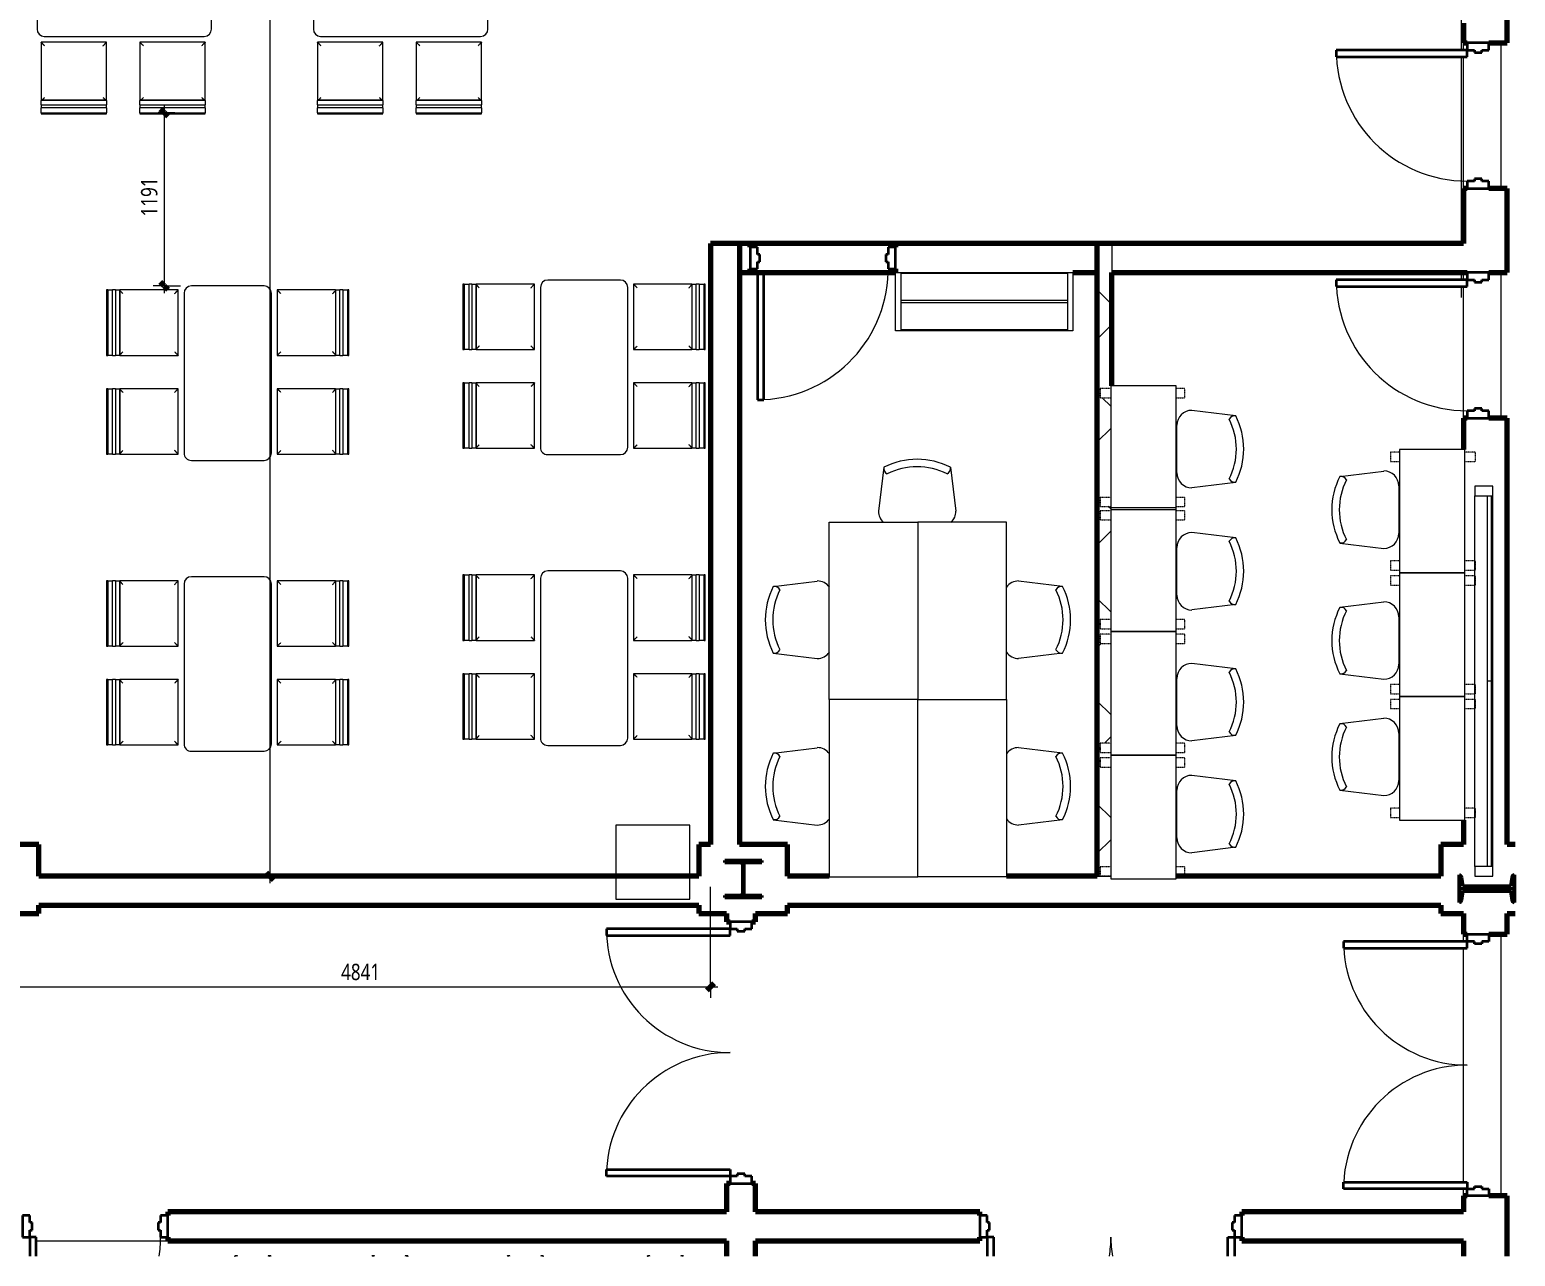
# Model space of a CAD drawing. Header units: millimetres. Extents: x -43239 to -23104, y -13901 to 9341.
# Drawn here: x -33318 to -23104, y -13901 to -5466 of the extents above; entities that cross this region are included whole.
import ezdxf

# ---------------------------------------------------------------- set-up
doc = ezdxf.new("R2010")
doc.units = ezdxf.units.MM
doc.linetypes.add('Dash 1_16_', pattern=[3.175, 1.5875, -1.5875])
for name, color, linetype, lineweight in [('A-ANNO-DIMS', 211, 'Continuous', 9), ('A-ANNO-DIMS-50', 211, 'Continuous', 9), ('A-DETL', 90, 'Continuous', 9), ('A-DOOR', 31, 'Continuous', 18), ('A-DOOR-FRAM', 31, 'Continuous', 35), ('A-FLOR', 192, 'Continuous', 18), ('A-GENM', 13, 'Continuous', 9), ('A-GLAZ-CURT', 52, 'Continuous', 9), ('A-GLAZ-CWMG', 51, 'Continuous', 9), ('A-WALL', 113, 'Continuous', 18), ('A-WALL-PATT', 111, 'Continuous', 70), ('G-IMPT', 8, 'Continuous', 9), ('I-FURN', 30, 'Continuous', 9), ('I-FURN-PNLS', 30, 'Continuous', 9), ('L-SITE', 91, 'Continuous', 9), ('Q-SPCQ', 91, 'Continuous', 9), ('S-COLS', 52, 'Continuous', 9)]:
    doc.layers.add(name, color=color, linetype=linetype, lineweight=lineweight)
doc.styles.add('Trebuchet MS', font='trebuc.ttf', dxfattribs={"width": 0.8, "height": 112.5})
doc.dimstyles.new('Linear_-_2_25mm_Trebuchet_MS', dxfattribs={"dimscale": 304.8, "dimtxt": 115.981977, "dimasz": 0.164042, "dimexe": 0.246063, "dimexo": 0.246063, "dimgap": 0.049213, "dimtad": 1, "dimdec": 0, "dimzin": 0, "dimdsep": 46, "dimtxsty": 'Trebuchet MS', "dimblk1": 'OBLIQUE', "dimblk2": 'OBLIQUE', "dimsah": 1, "dimcen": 0.09, "dimdle": 0.164042, "dimazin": 0, "dimtfac": 1, "dimtdec": 4, "dimtix": 1, "dimtmove": 0, "dimatfit": 3, "dimfxl": 1, "dimtvp": 1, "dimtolj": 1, "dimtzin": 0, "dimarcsym": 2})
pattern_1 = [(45, (0, -1.93), (-125.7236, 125.7235), []), (45, (0, 188.57), (-125.7236, 125.7235), [])]

# ---------------------------------------------------------------- blocks, each defined once
blk = doc.blocks.new('System Panel - Glazed-3402907-Comedor')
at = {"layer": 'A-GLAZ-CURT'}
for p, q in [((-638, 49), (638, 49)), ((638, 24), (-638, 24)), ((638, 49), (638, 24))]:
    blk.add_line(p, q, dxfattribs=at)
blk = doc.blocks.new('System Panel - Glazed-V2-Comedor')
at = {"layer": 'A-GLAZ-CURT'}
for p, q in [((-638, 49), (638, 49)), ((-638, 49), (-638, 24)), ((638, 24), (-638, 24))]:
    blk.add_line(p, q, dxfattribs=at)
blk = doc.blocks.new('Rectangular Mullion - 65 x 125mm rectangular-2465512-Comedor')
at = {"layer": 'A-GLAZ-CWMG'}
for p, q in [((-23383, -9946), (-23383, -8671)), ((-23258, -9946), (-23258, -8671))]:
    blk.add_line(p, q, dxfattribs=at)
blk = doc.blocks.new('Rectangular Mullion - 65 x 125mm rectangular-2465513-Comedor')
at = {"layer": 'A-GLAZ-CWMG'}
for p, q in [((-23383, -11221), (-23383, -9946)), ((-23258, -11221), (-23258, -9946))]:
    blk.add_line(p, q, dxfattribs=at)
blk = doc.blocks.new('Rectangular Mullion - 65 x 125mm rectangular-3402886-Comedor')
at = {"layer": 'A-GLAZ-CWMG'}
for p, q in [((-65, -62.5), (-65, 62.5)), ((-65, 62.5), (0, 62.5)), ((0, 62.5), (0, -62.5)), ((0, -62.5), (-65, -62.5))]:
    blk.add_line(p, q, dxfattribs=at)
blk = doc.blocks.new('Rectangular Mullion - 65 x 125mm rectangular-3402887-Comedor')
at = {"layer": 'A-GLAZ-CWMG'}
for p, q in [((0, 62.5), (-65, 62.5)), ((-65, 62.5), (-65, -62.5)), ((0, -62.5), (0, 62.5)), ((-65, -62.5), (0, -62.5))]:
    blk.add_line(p, q, dxfattribs=at)
blk = doc.blocks.new('Double C-Channel-Column - 2C15X50-2053673-Comedor')
at = {"layer": 'S-COLS'}
h = blk.add_hatch(dxfattribs=at)
h.set_pattern_fill('FP1_1', color=256, style=0, pattern_type=2)
h.set_pattern_definition(pattern_1)
h.paths.add_polyline_path([(-23491, -11373), (-23110, -11373), (-23110, -11278), (-23121, -11283), (-23126, -11295), (-23136, -11355), (-23465, -11355), (-23474, -11295), (-23479, -11283), (-23491, -11278)])
h = blk.add_hatch(dxfattribs=at)
h.set_pattern_fill('FP1_1', color=256, style=0, pattern_type=2)
h.set_pattern_definition(pattern_1)
h.paths.add_polyline_path([(-23491, -11467), (-23479, -11462), (-23474, -11451), (-23465, -11391), (-23136, -11391), (-23126, -11451), (-23121, -11462), (-23110, -11467), (-23110, -11373), (-23491, -11373)])
at = {"layer": 'S-COLS', "lineweight": 50}
for p, q in [((-23491, -11278), (-23491, -11373)), ((-23465, -11355), (-23474, -11295)), ((-23126, -11295), (-23136, -11355)), ((-23110, -11373), (-23110, -11278)), ((-23491, -11373), (-23110, -11373)), ((-23491, -11373), (-23491, -11467)), ((-23110, -11373), (-23491, -11373)), ((-23474, -11451), (-23465, -11391)), ((-23136, -11355), (-23465, -11355)), ((-23465, -11391), (-23136, -11391)), ((-23136, -11391), (-23126, -11451)), ((-23110, -11467), (-23110, -11373))]:
    blk.add_line(p, q, dxfattribs=at)
at = {"layer": 'S-COLS'}
for p, q in [((-23474, -11295), (-23474, -11294)), ((-23126, -11294), (-23126, -11295))]:
    blk.add_line(p, q, dxfattribs=at)
at = {"layer": 'S-COLS', "lineweight": 50}
for centre, start_param, end_param in [((-23491, -11295), 0, 1.570796), ((-23110, -11295), 1.570796, 3.141593), ((-23491, -11451), 4.712389, 6.283185), ((-23110, -11451), 3.141593, 4.712389)]:
    blk.add_ellipse(centre, major_axis=(16.5, 0), ratio=1, start_param=start_param, end_param=end_param, dxfattribs=at)
blk = doc.blocks.new('M_Door-Passage-Single-Flush - 900 x 2000mm-3261404-Comedor')
at = {"layer": 'A-DOOR', "lineweight": 35}
for p, q in [((450, 1031.35), (405, 1031.35)), ((405, 1031.35), (405, 131.35)), ((450, 131.35), (450, 1031.35)), ((405, 131.35), (450, 131.35))]:
    blk.add_line(p, q, dxfattribs=at)
at = {"layer": 'A-DOOR', "lineweight": 9}
blk.add_arc((450, 131.35), 900, 90, 180, dxfattribs=at)
at = {"layer": 'A-DOOR-FRAM'}
for p, q in [((-450, 131.35), (-500, 131.35)), ((-500, 131.35), (-500, -18.65)), ((-450, 81.5875), (-450, 131.35)), ((450, 131.35), (450, 81.5875)), ((500, 131.35), (450, 131.35)), ((500, -18.65), (500, 131.35)), ((-434.125, 81.5875), (-450, 81.5875)), ((-450, -18.65), (-450, 30.5625)), ((-450, 30.5625), (-434.125, 30.5625)), ((-434.125, 30.5625), (-434.125, 81.5875)), ((450, 81.5875), (434.125, 81.5875)), ((434.125, 81.5875), (434.125, 30.5625)), ((434.125, 30.5625), (450, 30.5625)), ((450, 30.5625), (450, -18.65)), ((-500, -18.65), (-450, -18.65)), ((450, -18.65), (500, -18.65))]:
    blk.add_line(p, q, dxfattribs=at)
blk = doc.blocks.new('M_Door-Passage-Double-Flush - 1700 x 2000mm-2872041-Comedor')
at = {"layer": 'A-DOOR', "lineweight": 35}
for p, q in [((-850, 81.35), (-850, 931.35)), ((-850, 931.35), (-805, 931.35)), ((-805, 931.35), (-805, 81.35)), ((850, 931.35), (805, 931.35)), ((805, 931.35), (805, 81.35)), ((850, 81.35), (850, 931.35)), ((-805, 81.35), (-850, 81.35)), ((805, 81.35), (850, 81.35))]:
    blk.add_line(p, q, dxfattribs=at)
at = {"layer": 'A-DOOR', "lineweight": 9}
for centre, start, end in [((-850, 81.35), 0, 90), ((850, 81.35), 90, 180)]:
    blk.add_arc(centre, 850, start, end, dxfattribs=at)
at = {"layer": 'A-DOOR-FRAM'}
for p, q in [((-850, 81.35), (-900, 81.35)), ((-900, 81.35), (-900, -68.65)), ((-850, 31.5875), (-850, 81.35)), ((-834.125, 31.5875), (-850, 31.5875)), ((-834.125, -19.4375), (-834.125, 31.5875)), ((850, 31.5875), (834.125, 31.5875)), ((834.125, 31.5875), (834.125, -19.4375)), ((850, 81.35), (850, 31.5875)), ((900, 81.35), (850, 81.35)), ((900, -68.65), (900, 81.35)), ((-900, -68.65), (-850, -68.65)), ((-850, -68.65), (-850, -19.4375)), ((-850, -19.4375), (-834.125, -19.4375)), ((834.125, -19.4375), (850, -19.4375)), ((850, -19.4375), (850, -68.65)), ((850, -68.65), (900, -68.65))]:
    blk.add_line(p, q, dxfattribs=at)
blk = doc.blocks.new('UC-Universal Column-Column - 254x254x73UC-V11-Comedor')
at = {"layer": 'S-COLS'}
h = blk.add_hatch(dxfattribs=at)
h.set_pattern_fill('FP1_7', color=256, style=0, pattern_type=2)
h.set_pattern_definition([(45, (28411.89, 11305.97), (-125.7236, 125.7236), []), (45, (28411.89, 11496.47), (-125.7236, 125.7236), [])])
h.paths.add_polyline_path([(8, -127), (127, -127), (127, -113), (17, -113), (8, -109), (4, -100), (4, 100), (8, 109), (17, 113), (127, 113), (127, 127), (-127, 127), (-127, 113), (-17, 113), (-8, 109), (-4, 100), (-4, -100), (-8, -109), (-17, -113), (-127, -113), (-127, -127)])
at = {"layer": 'S-COLS', "lineweight": 50}
for p, q in [((127, 127), (-127, 127)), ((-127, 127), (-127, 113)), ((-127, 113), (-17, 113)), ((17, 113), (127, 113)), ((127, 113), (127, 127)), ((-4, 100), (-4, -100)), ((4, -100), (4, 100)), ((-17, -113), (-127, -113)), ((-127, -113), (-127, -127)), ((-127, -127), (127, -127)), ((127, -113), (17, -113)), ((127, -127), (127, -113))]:
    blk.add_line(p, q, dxfattribs=at)
for centre, start, end in [((-17, 100), 0, 90), ((17, 100), 90, 180), ((-17, -100), 270, 0), ((17, -100), 180, 270)]:
    blk.add_arc(centre, 12.7, start, end, dxfattribs=at)
blk = doc.blocks.new('M_Door-Passage-Single-Flush - 900 x 2100mm-V23-Comedor')
at = {"layer": 'A-DOOR', "lineweight": 35}
for p, q in [((405, 212), (405, 81)), ((450, 81), (450, 212)), ((405, 81), (450, 81))]:
    blk.add_line(p, q, dxfattribs=at)
at = {"layer": 'A-DOOR', "lineweight": 9}
blk.add_arc((450, 81), 900, 171.6241, 180, dxfattribs=at)
at = {"layer": 'A-DOOR-FRAM'}
for p, q in [((-450, 81), (-500, 81)), ((-500, 81), (-500, -69)), ((-450, 32), (-450, 81)), ((-434, 32), (-450, 32)), ((-434, -19), (-434, 32)), ((450, 32), (434, 32)), ((434, 32), (434, -19)), ((450, 81), (450, 32)), ((500, 81), (450, 81)), ((500, -69), (500, 81)), ((-500, -69), (-450, -69)), ((-450, -69), (-450, -19)), ((-450, -19), (-434, -19)), ((434, -19), (450, -19)), ((450, -19), (450, -69)), ((450, -69), (500, -69))]:
    blk.add_line(p, q, dxfattribs=at)
blk = doc.blocks.new('DURAVIT_218209-DuraStyle-Basic-floor-mounted-toi - Default-2264160-Comedor')
at = {"layer": 'A-GENM'}
for p, q in [((-122, -4), (-121, -4)), ((-120, -4), (-118, -4)), ((-111, -2), (-119, -2)), ((-118, -4), (-114, -4)), ((119, -2), (111, -2)), ((114, -4), (118, -4)), ((120, -4), (118, -4)), ((122, -4), (121, -4))]:
    blk.add_line(p, q, dxfattribs=at)
for points, knots in [([(-125, -6), (-125, -6), (-125, -5), (-124, -5), (-123, -4), (-123, -4), (-122, -4)], [0.1428571, 0.1428571, 0.1428571, 0.1428571, 0.2857143, 0.4285714, 0.5714286, 1, 1, 1, 1]), ([(-119, -2), (-119, -2), (-120, -2), (-121, -3), (-121, -4), (-122, -4), (-122, -5)], [-1, -1, -1, -1, -0.785714, -0.571429, -0.285714, 0, 0, 0, 0]), ([(-117, -2), (-117, -2), (-118, -2), (-119, -3), (-119, -3), (-120, -4), (-120, -4), (-120, -5), (-120, -5)], [-1, -1, -1, -1, -0.8, -0.6, -0.5, -0.4, -0.2, -0.0428788, -0.0428788, -0.0428788, -0.0428788]), ([(-111, -6), (-111, -6), (-111, -5), (-112, -4), (-113, -4), (-113, -4), (-114, -4), (-114, -4)], [-0.8603418, -0.8603418, -0.8603418, -0.8603418, -0.5714286, -0.4285714, -0.2857143, -0.1428571, 0, 0, 0, 0]), ([(-108, -5), (-108, -5), (-108, -4), (-108, -3), (-109, -2), (-110, -2), (-110, -2), (-111, -2)], [-1, -1, -1, -1, -0.785714, -0.571429, -0.285714, -0.142857, 0, 0, 0, 0]), ([(-111, -5), (-111, -5), (-111, -6), (-111, -6), (-111, -6)], [0, 0, 0, 0, 0.5, 0.7243221, 0.7243221, 0.7243221, 0.7243221]), ([(111, -2), (110, -2), (110, -2), (109, -3), (108, -4), (108, -4), (108, -5)], [-1, -1, -1, -1, -0.785714, -0.571429, -0.285714, 0, 0, 0, 0]), ([(111, -6), (111, -6), (111, -5), (112, -5), (112, -4), (113, -4), (114, -4)], [0.1428571, 0.1428571, 0.1428571, 0.1428571, 0.2857143, 0.4285714, 0.5714286, 1, 1, 1, 1]), ([(111, -6), (111, -6), (111, -6), (111, -5), (111, -5)], [0.2756779, 0.2756779, 0.2756779, 0.2756779, 0.5, 1, 1, 1, 1]), ([(120, -5), (120, -5), (120, -4), (120, -4), (119, -3), (119, -3), (118, -2), (117, -2), (117, -2)], [-0.9571212, -0.9571212, -0.9571212, -0.9571212, -0.8, -0.6, -0.5, -0.4, -0.2, 0, 0, 0, 0]), ([(122, -5), (122, -5), (121, -4), (121, -3), (120, -2), (119, -2), (119, -2), (119, -2)], [-1, -1, -1, -1, -0.785714, -0.571429, -0.285714, -0.142857, 0, 0, 0, 0]), ([(122, -4), (122, -4), (123, -4), (124, -4), (124, -5), (125, -5), (125, -6), (125, -6)], [0, 0, 0, 0, 0.2857143, 0.4285714, 0.5714286, 0.7857143, 0.8673985, 0.8673985, 0.8673985, 0.8673985])]:
    blk.add_open_spline(points, degree=3, knots=knots, dxfattribs=at)
for points in [[(-122, -5), (-122, -5), (-122, -6), (-122, -6)], [(-118, -6), (-118, -5), (-118, -4), (-118, -4)], [(-111, -6), (-111, -6), (-111, -6), (-111, -6)], [(-111, -6), (-111, -6), (-111, -6), (-111, -6)], [(-106, -4), (-106, -4), (-106, -4), (-107, -3), (-107, -3), (-108, -2), (-109, -2), (-109, -2)], [(-108, -6), (-108, -6), (-108, -5), (-108, -5)], [(109, -2), (109, -2), (108, -2), (107, -3), (107, -3), (106, -4), (106, -4), (106, -4)], [(108, -5), (108, -5), (108, -6), (108, -6)], [(111, -6), (111, -6), (111, -6), (111, -6)], [(111, -6), (111, -6), (111, -6), (111, -6)], [(118, -4), (118, -4), (118, -5), (118, -6)], [(122, -6), (122, -6), (122, -5), (122, -5)]]:
    blk.add_open_spline(points, degree=3, dxfattribs=at)
at = {"layer": 'G-IMPT'}
for p, q in [((-123, -4), (-118, -2)), ((-120, -5), (-120, -6)), ((-106, -5), (-106, -6)), ((106, -5), (106, -6)), ((123, -4), (118, -2)), ((120, -5), (120, -6))]:
    blk.add_line(p, q, dxfattribs=at)
at = {"layer": 'G-IMPT', "flags": 128}
for points in [[(-120, -5), (-120, -4), (-119, -3), (-119, -3), (-118, -3), (-118, -2), (-118, -2)], [(-106, -5), (-106, -4), (-106, -3), (-107, -3), (-107, -3), (-108, -2), (-108, -2), (-109, -2), (-110, -2)], [(110, -2), (108, -2), (107, -3), (107, -3), (106, -3), (106, -4), (106, -5)], [(120, -5), (120, -4), (119, -3), (119, -3), (118, -3), (118, -2), (118, -2)]]:
    blk.add_lwpolyline(points, dxfattribs=at)
blk = doc.blocks.new('Furniture_System-Standing_Desk-Rectangular - 85X45-2485880-Comedor')
at = {"layer": 'I-FURN-PNLS', "linetype": 'Dash 1_16_'}
for p, q in [((82.55, 73.45), (19.05, 73.45)), ((19.05, 73.45), (19.05, 0)), ((82.55, 0), (82.55, 73.45)), ((830.95, 73.45), (767.45, 73.45)), ((767.45, 73.45), (767.45, 0)), ((830.95, 0), (830.95, 73.45)), ((19.05, -450), (19.05, -510.75)), ((82.55, -510.75), (82.55, -450)), ((767.45, -450), (767.45, -510.75)), ((830.95, -510.75), (830.95, -450)), ((19.05, -510.75), (82.55, -510.75)), ((767.45, -510.75), (830.95, -510.75))]:
    blk.add_line(p, q, dxfattribs=at)
at = {"layer": 'I-FURN-PNLS'}
for p, q in [((850, 0), (0, 0)), ((0, 0), (0, -450)), ((850, -450), (850, 0)), ((0, -450), (850, -450))]:
    blk.add_line(p, q, dxfattribs=at)
blk = doc.blocks.new('Chair-Desk - Chair-Desk-2487779-Comedor')
at = {"layer": 'I-FURN'}
for p, q in [((-229, 0), (-266, 302)), ((229, 0), (266, 302))]:
    blk.add_line(p, q, dxfattribs=at)
for centre, radius, start, end in [((-164, 302), 103, 125.533, 180), ((163, 302), 103, 360, 54.467), ((-186, 7), 43.1, 116.8148, 189.0029), ((0, 447), 451, 242.9089, 297.0911), ((186, 7), 43.1, 350.9971, 63.1852), ((0, 447), 502, 242.9089, 297.0911)]:
    blk.add_arc(centre, radius, start, end, dxfattribs=at)
blk = doc.blocks.new('Chair-Desk - Chair-Desk-V27-Comedor')
at = {"layer": 'I-FURN'}
for p, q in [((-164, 405), (163, 405)), ((-229, 0), (-266, 302)), ((229, 0), (266, 302))]:
    blk.add_line(p, q, dxfattribs=at)
for centre, radius, start, end in [((-164, 302), 103, 90, 180), ((163, 302), 103, 360, 90), ((-186, 7), 43.1, 116.8148, 189.0029), ((0, 447), 451, 242.9089, 297.0911), ((186, 7), 43.1, 350.9971, 63.1852), ((0, 447), 502, 242.9089, 297.0911)]:
    blk.add_arc(centre, radius, start, end, dxfattribs=at)
blk = doc.blocks.new('M_Door-Passage-Single-Flush - 900 x 2100mm-V29-Comedor')
at = {"layer": 'A-DOOR', "lineweight": 35}
for p, q in [((450, 981), (405, 981)), ((405, 981), (405, 106)), ((450, 106), (450, 981))]:
    blk.add_line(p, q, dxfattribs=at)
at = {"layer": 'A-DOOR', "lineweight": 9}
blk.add_arc((450, 81), 900, 90, 178.4049, dxfattribs=at)
at = {"layer": 'A-DOOR-FRAM'}
for p, q in [((-450, 81), (-500, 81)), ((-500, 81), (-500, -69)), ((-450, 32), (-450, 81)), ((-434, 32), (-450, 32)), ((-434, -19), (-434, 32)), ((450, 32), (434, 32)), ((434, 32), (434, -19)), ((450, 81), (450, 32)), ((500, 81), (450, 81)), ((500, -69), (500, 81)), ((-500, -69), (-450, -69)), ((-450, -69), (-450, -19)), ((-450, -19), (-434, -19)), ((434, -19), (450, -19)), ((450, -19), (450, -69)), ((450, -69), (500, -69))]:
    blk.add_line(p, q, dxfattribs=at)
blk = doc.blocks.new('Furniture_System-Standing_Desk-Rectangular - 120x60-3281375-Comedor')
at = {"layer": 'I-FURN-PNLS'}
for p, q in [((0, 609.6), (1219.2, 609.6)), ((0, 0), (0, 609.6)), ((1219.2, 609.6), (1219.2, 0)), ((1219.2, 0), (0, 0))]:
    blk.add_line(p, q, dxfattribs=at)
blk = doc.blocks.new('Furniture_System-Standing_Desk-Rectangular - 120x60-2486076-Comedor')
at = {"layer": 'I-FURN-PNLS'}
for p, q in [((1219.2, 0), (0, 0)), ((0, 0), (0, -609.6)), ((1219.2, -609.6), (1219.2, 0)), ((0, -609.6), (1219.2, -609.6))]:
    blk.add_line(p, q, dxfattribs=at)
blk = doc.blocks.new('Magazine Rack 4 shelf - 1220 x 400mm-2600066-Comedor')
at = {"layer": 'Q-SPCQ'}
for p, q in [((-610, 200), (610, 200)), ((-610, -200), (-610, 200)), ((-572, -200), (-572, 200)), ((572, 193), (-572, 193)), ((572, 200), (572, -200)), ((610, 200), (610, -200)), ((572, 9), (-572, 9)), ((572, -9), (-572, -9)), ((610, -200), (-610, -200)), ((572, -193), (-572, -193))]:
    blk.add_line(p, q, dxfattribs=at)
blk = doc.blocks.new('Chair-Desk - Chair-Desk-3315093-Comedor')
at = {"layer": 'I-FURN'}
for p, q in [((-229, 0), (-266, -302)), ((229, 0), (266, -302))]:
    blk.add_line(p, q, dxfattribs=at)
for centre, radius, start, end in [((0, -447), 502, 62.9089, 117.0911), ((-186, -7), 43.1, 170.9971, 243.1852), ((0, -447), 451, 62.9089, 117.0911), ((186, -7), 43.1, 296.8148, 9.0029), ((-164, -302), 103, 180, 234.467), ((163, -302), 103, 305.533, 0)]:
    blk.add_arc(centre, radius, start, end, dxfattribs=at)
blk = doc.blocks.new('Chair-Desk - Chair-Desk-V30-Comedor')
at = {"layer": 'I-FURN'}
for p, q in [((-229, 0), (-266, 302)), ((229, 0), (266, 302))]:
    blk.add_line(p, q, dxfattribs=at)
for centre, radius, start, end in [((-164, 302), 103, 131.8733, 180), ((163, 302), 103, 360, 47.8923), ((-186, 7), 43.1, 116.8148, 189.0029), ((0, 447), 451, 242.9089, 297.0911), ((186, 7), 43.1, 350.9971, 63.1852), ((0, 447), 502, 242.9089, 297.0911)]:
    blk.add_arc(centre, radius, start, end, dxfattribs=at)
blk = doc.blocks.new('M_Door-Passage-Double-Flush - 1700 x 2000mm-3334221-Comedor')
at = {"layer": 'A-DOOR', "lineweight": 35}
for p, q in [((-805, -131.35), (-850, -131.35)), ((-850, -131.35), (-850, -981.35)), ((-805, -981.35), (-805, -131.35)), ((805, -131.35), (850, -131.35)), ((805, -981.35), (805, -131.35)), ((850, -131.35), (850, -981.35)), ((-850, -981.35), (-805, -981.35)), ((850, -981.35), (805, -981.35))]:
    blk.add_line(p, q, dxfattribs=at)
at = {"layer": 'A-DOOR', "lineweight": 9}
for centre, start, end in [((-850, -131.35), 270, 360), ((850, -131.35), 180, 270)]:
    blk.add_arc(centre, 850, start, end, dxfattribs=at)
at = {"layer": 'A-DOOR-FRAM'}
for p, q in [((-900, 18.65), (-850, 18.65)), ((-900, -131.35), (-900, 18.65)), ((-850, 18.65), (-850, -30.5625)), ((850, 18.65), (900, 18.65)), ((850, -30.5625), (850, 18.65)), ((900, 18.65), (900, -131.35)), ((-850, -30.5625), (-834.125, -30.5625)), ((-850, -81.5875), (-850, -131.35)), ((-834.125, -81.5875), (-850, -81.5875)), ((-834.125, -30.5625), (-834.125, -81.5875)), ((834.125, -30.5625), (850, -30.5625)), ((834.125, -81.5875), (834.125, -30.5625)), ((850, -81.5875), (834.125, -81.5875)), ((850, -131.35), (850, -81.5875)), ((-850, -131.35), (-900, -131.35)), ((900, -131.35), (850, -131.35))]:
    blk.add_line(p, q, dxfattribs=at)
blk = doc.blocks.new('M_Door-Passage-Double-Flush - 1700 x 2000mm-V31-Comedor')
at = {"layer": 'A-DOOR', "lineweight": 35}
for p, q in [((-850, 81), (-850, 212)), ((-805, 212), (-805, 81)), ((805, 212), (805, 81)), ((850, 81), (850, 212)), ((-805, 81), (-850, 81)), ((805, 81), (850, 81))]:
    blk.add_line(p, q, dxfattribs=at)
at = {"layer": 'A-DOOR', "lineweight": 9}
for centre, start, end in [((-850, 81), 0, 8.8763), ((850, 81), 171.1237, 180)]:
    blk.add_arc(centre, 850, start, end, dxfattribs=at)
at = {"layer": 'A-DOOR-FRAM'}
for p, q in [((-850, 81), (-900, 81)), ((-900, 81), (-900, -69)), ((-850, 32), (-850, 81)), ((-834, 32), (-850, 32)), ((-834, -19), (-834, 32)), ((850, 32), (834, 32)), ((834, 32), (834, -19)), ((850, 81), (850, 32)), ((900, 81), (850, 81)), ((900, -69), (900, 81)), ((-900, -69), (-850, -69)), ((-850, -69), (-850, -19)), ((-850, -19), (-834, -19)), ((834, -19), (850, -19)), ((850, -19), (850, -69)), ((850, -69), (900, -69))]:
    blk.add_line(p, q, dxfattribs=at)
blk = doc.blocks.new('TN_RES_Table05 - 600x1200-3433874-Comedor')
at = {"layer": 'I-FURN'}
for p, q in [((-460, 250), (-460, -250)), ((690, 300), (-410, 300)), ((740, -250), (740, 250)), ((-410, -300), (690, -300))]:
    blk.add_line(p, q, dxfattribs=at)
for centre, start, end in [((-410, 250), 90, 180), ((690, 250), 360, 90), ((-410, -250), 180, 270), ((690, -250), 270, 360)]:
    blk.add_arc(centre, 50, start, end, dxfattribs=at)
blk = doc.blocks.new('TN_RES_Chair06 - Red-3433876-Comedor')
at = {"layer": 'I-FURN'}
for p, q in [((225, 275), (-225, 275)), ((-225, 275), (-225, 267)), ((-225, 233), (-225, 267)), ((225, 267), (-225, 267)), ((-225, 233), (-225, 213)), ((-225, 233), (225, 233)), ((-225, 183), (-225, 213)), ((225, 213), (-225, 213)), ((225, 267), (225, 275)), ((225, 267), (225, 233)), ((225, 213), (225, 233)), ((225, 213), (225, 183)), ((-225, 183), (-225, 182)), ((-225, 183), (225, 183)), ((-225, 182), (225, 182)), ((-225, 182), (-225, -217)), ((225, 182), (225, 183)), ((225, -217), (225, 182)), ((-225, -217), (225, -217))]:
    blk.add_line(p, q, dxfattribs=at)
for points, knots in [([(-200, 163), (-202, 165), (-205, 168), (-210, 172), (-212, 175), (-214, 176), (-216, 178), (-217, 180), (-219, 181), (-220, 182), (-220, 183), (-220, 183)], [-1, -1, -1, -1, -0.8333333, -0.75, -0.6666667, -0.625, -0.5833333, -0.5, -0.4583333, -0.4166667, -0.4031458, -0.4031458, -0.4031458, -0.4031458]), ([(220, 183), (220, 183), (220, 182), (219, 181), (217, 180), (215, 178), (213, 175), (211, 174), (209, 172), (205, 168), (202, 165), (200, 163)], [0.4033218, 0.4033218, 0.4033218, 0.4033218, 0.4166667, 0.4583333, 0.5, 0.5833333, 0.6666667, 0.7083333, 0.75, 0.8333333, 1, 1, 1, 1]), ([(-225, -217), (-225, -217), (-225, -217), (-223, -216), (-222, -214), (-220, -213), (-219, -211), (-217, -210), (-215, -208), (-213, -205), (-211, -204), (-209, -202), (-205, -198), (-202, -195), (-200, -192)], [0, 0, 0, 0, 0.166667, 0.25, 0.333333, 0.416667, 0.458333, 0.5, 0.583333, 0.666667, 0.708333, 0.75, 0.833333, 1, 1, 1, 1]), ([(225, -217), (225, -217), (225, -217), (223, -216), (222, -214), (220, -213), (219, -211), (217, -210), (215, -208), (213, -205), (211, -204), (209, -202), (205, -198), (202, -195), (200, -192)], [0, 0, 0, 0, 0.166667, 0.25, 0.333333, 0.416667, 0.458333, 0.5, 0.583333, 0.666667, 0.708333, 0.75, 0.833333, 1, 1, 1, 1])]:
    blk.add_open_spline(points, degree=3, knots=knots, dxfattribs=at)
blk = doc.blocks.new('TN_RES_Chair06 - Red-3437077-Comedor')
at = {"layer": 'I-FURN'}
for p, q in [((-225, 217), (-225, -182)), ((225, 217), (-225, 217)), ((225, -182), (225, 217)), ((225, -182), (-225, -182)), ((-225, -182), (-225, -183)), ((-225, -213), (-225, -183)), ((225, -183), (-225, -183)), ((225, -183), (225, -182)), ((225, -183), (225, -213)), ((-225, -213), (-225, -233)), ((-225, -213), (225, -213)), ((-225, -267), (-225, -233)), ((225, -233), (-225, -233)), ((-225, -267), (-225, -275)), ((-225, -267), (225, -267)), ((-225, -275), (225, -275)), ((225, -233), (225, -213)), ((225, -233), (225, -267)), ((225, -275), (225, -267))]:
    blk.add_line(p, q, dxfattribs=at)
for points, knots in [([(-200, 192), (-202, 195), (-205, 198), (-210, 202), (-212, 205), (-214, 206), (-216, 208), (-217, 210), (-219, 211), (-220, 213), (-222, 214), (-223, 216), (-225, 217), (-225, 217), (-225, 217)], [0, 0, 0, 0, 0.166667, 0.25, 0.333333, 0.375, 0.416667, 0.5, 0.541667, 0.583333, 0.666667, 0.75, 0.833333, 1, 1, 1, 1]), ([(200, 192), (202, 195), (205, 198), (210, 202), (212, 205), (214, 206), (216, 208), (217, 210), (219, 211), (220, 213), (222, 214), (223, 216), (225, 217), (225, 217), (225, 217)], [0, 0, 0, 0, 0.166667, 0.25, 0.333333, 0.375, 0.416667, 0.5, 0.541667, 0.583333, 0.666667, 0.75, 0.833333, 1, 1, 1, 1]), ([(-220, -183), (-220, -183), (-220, -182), (-219, -181), (-217, -180), (-216, -178), (-214, -176), (-212, -175), (-210, -172), (-205, -168), (-202, -165), (-200, -163)], [-0.5968542, -0.5968542, -0.5968542, -0.5968542, -0.5833333, -0.5416667, -0.5, -0.4166667, -0.375, -0.3333333, -0.25, -0.1666667, 0, 0, 0, 0]), ([(200, -163), (202, -165), (205, -168), (210, -172), (212, -175), (214, -176), (216, -178), (217, -180), (219, -181), (220, -182), (220, -183), (220, -183)], [0, 0, 0, 0, 0.1666667, 0.25, 0.3333333, 0.375, 0.4166667, 0.5, 0.5416667, 0.5833333, 0.5966782, 0.5966782, 0.5966782, 0.5966782])]:
    blk.add_open_spline(points, degree=3, knots=knots, dxfattribs=at)
blk = doc.blocks.new('Trash Can - Trash Can-3056398-Comedor')
at = {"layer": 'L-SITE'}
for p, q in [((254, 254), (-256, 254)), ((-256, 254), (-256, -256)), ((254, -256), (254, 254)), ((-256, -256), (254, -256))]:
    blk.add_line(p, q, dxfattribs=at)
blk = doc.blocks.new('DIMBLOCK4-Comedor')
at = {"layer": 'A-ANNO-DIMS-50', "lineweight": 70}
for p, q in [((-32394, -6036), (-32419, -6011)), ((-32394, -6036), (-32369, -6061)), ((-32394, -7228), (-32419, -7203)), ((-32394, -7228), (-32369, -7253))]:
    blk.add_line(p, q, dxfattribs=at)
at = {"layer": 'A-ANNO-DIMS-50'}
for p, q in [((-32394, -5986), (-32394, -7278)), ((-32394, -6036), (-32434, -6036)), ((-32394, -6036), (-32319, -6036)), ((-32394, -7228), (-32469, -7228)), ((-32394, -7228), (-32282, -7228))]:
    blk.add_line(p, q, dxfattribs=at)
at = {"layer": 'A-ANNO-DIMS-50', "color": 0, "insert": (-32553, -6750), "char_height": 112.5, "width": 283.07, "attachment_point": 1, "rotation": 90, "line_spacing_factor": 1.048425, "style": 'Trebuchet MS'}
blk.add_mtext('1191', dxfattribs=at)
blk = doc.blocks.new('_Oblique')
at = {"color": 0, "linetype": 'ByBlock', "lineweight": -2}
blk.add_line((-0.5, -0.5), (0.5, 0.5), dxfattribs=at)
blk = doc.blocks.new('DIMBLOCK5-Comedor')
at = {"layer": 'A-ANNO-DIMS-50'}
for p, q in [((-33479, -12048), (-33479, -11361)), ((-28638, -12048), (-28638, -11361)), ((-33529, -12048), (-28588, -12048)), ((-33479, -12048), (-33479, -12123)), ((-28638, -12048), (-28638, -12123))]:
    blk.add_line(p, q, dxfattribs=at)
at = {"layer": 'A-ANNO-DIMS-50', "lineweight": 70}
for p, q in [((-33479, -12048), (-33504, -12073)), ((-33479, -12048), (-33454, -12023)), ((-28638, -12048), (-28663, -12073)), ((-28638, -12048), (-28613, -12023))]:
    blk.add_line(p, q, dxfattribs=at)
at = {"layer": 'A-ANNO-DIMS-50', "color": 0, "insert": (-31177, -11889), "char_height": 112.5, "width": 283.07, "attachment_point": 1, "line_spacing_factor": 1.048425, "style": 'Trebuchet MS'}
blk.add_mtext('4841', dxfattribs=at)
blk = doc.blocks.new('DIMBLOCK7-Comedor')
at = {"layer": 'A-ANNO-DIMS-50'}
for p, q in [((-31666, 3700), (-31666, -11336)), ((-31666, 3650), (-31706, 3650)), ((-31666, 3650), (-31591, 3650)), ((-31666, -11286), (-31706, -11286)), ((-31666, -11286), (-31591, -11286))]:
    blk.add_line(p, q, dxfattribs=at)
at = {"layer": 'A-ANNO-DIMS-50', "lineweight": 70}
for p, q in [((-31666, 3650), (-31691, 3675)), ((-31666, 3650), (-31641, 3625)), ((-31666, -11286), (-31691, -11261)), ((-31666, -11286), (-31641, -11311))]:
    blk.add_line(p, q, dxfattribs=at)
at = {"layer": 'A-ANNO-DIMS-50', "color": 0, "insert": (-31825, -3966), "char_height": 112.5, "width": 353.84, "attachment_point": 1, "rotation": 90, "line_spacing_factor": 1.048425, "style": 'Trebuchet MS'}
blk.add_mtext('14936', dxfattribs=at)

msp = doc.modelspace()

# ---------------------------------------------------------------- hatches: boundary and pattern name
at = {"layer": 'A-WALL-PATT', "lineweight": 9}
h = msp.add_hatch(dxfattribs=at)
h.set_pattern_fill('FP1_4', color=256, style=0, pattern_type=2)
h.set_pattern_definition([(45, (0, 0), (-353.553, 353.553), []), (135, (0, 0), (-353.553, -353.553), [])])
h.paths.add_polyline_path([(-25978.1, -11286), (-25885.9, -11286), (-25885.9, -11285.3), (-25959.3, -11285.3), (-25959.3, -11221.8), (-25885.9, -11221.8), (-25885.9, -10536.9), (-25959.3, -10536.9), (-25959.3, -10473.4), (-25885.9, -10473.4), (-25885.9, -10435.3), (-25959.3, -10435.3), (-25959.3, -10371.8), (-25885.9, -10371.8), (-25885.9, -9686.9), (-25959.3, -9686.9), (-25959.3, -9623.4), (-25885.9, -9623.4), (-25885.9, -9585.3), (-25959.3, -9585.3), (-25959.3, -9521.8), (-25885.9, -9521.8), (-25885.9, -8836.9), (-25959.3, -8836.9), (-25959.3, -8773.4), (-25885.9, -8773.4), (-25885.9, -8745.3), (-25959.3, -8745.3), (-25959.3, -8681.8), (-25885.9, -8681.8), (-25885.9, -7996.9), (-25959.3, -7996.9), (-25958.9, -7933.4), (-25885.9, -7933.4), (-25885.9, -7914.3), (-25878.1, -7914.3), (-25878.1, -6936), (-25978.1, -6936), (-25978.1, -10995.4)])

# ---------------------------------------------------------------- linework, layer by layer
at = {"layer": 'A-DETL'}
for p, q in [((-23473.1, -5606.7), (-23473.1, -5393.7)), ((-23473.1, -6916.7), (-23473.1, -5651.7)), ((-23473.1, -6936), (-23473.1, -6526.7)), ((-23473.1, -7186), (-23473.1, -7136)), ((-23473.1, -7306.7), (-23473.1, -7231)), ((-33264.1, -13794.7), (-32368.1, -13794.7))]:
    msp.add_line(p, q, dxfattribs=at)
at = {"layer": 'A-FLOR'}
for p, q in [((-23460.1, -5606.7), (-23460.1, -5556.7)), ((-23203.1, -5556.7), (-23203.1, -6556.7)), ((-23460.1, -6556.7), (-23460.1, -5651.7)), ((-23460.1, -7186), (-23460.1, -7136)), ((-23203.1, -7136), (-23203.1, -8136)), ((-23460.1, -8136), (-23460.1, -7231)), ((-23460.1, -11736), (-23460.1, -11686)), ((-23203.1, -11686), (-23203.1, -13486)), ((-23460.1, -13391), (-23460.1, -11781)), ((-23460.1, -13486), (-23460.1, -13436))]:
    msp.add_line(p, q, dxfattribs=at)
at = {"layer": 'A-WALL', "lineweight": 70}
for p, q in [((-23160.1, -5556.7), (-23160.1, 1003.3)), ((-23460.1, -5420.7), (-23460.1, -5556.7)), ((-23460.1, -5556.7), (-23435.1, -5556.7)), ((-23285.1, -5556.7), (-23160.1, -5556.7)), ((-23460.1, -6556.7), (-23460.1, -6936)), ((-23435.1, -6556.7), (-23460.1, -6556.7)), ((-23160.1, -6556.7), (-23285.1, -6556.7)), ((-23160.1, -7136), (-23160.1, -6556.7)), ((-28638.1, -6936), (-28638.1, -11068.5)), ((-23460.1, -6936), (-28638.1, -6936)), ((-28365.3, -6936), (-28438.1, -6936)), ((-28438.1, -6936), (-28438.1, -11068.5)), ((-28365.3, -6961), (-28365.3, -6936)), ((-25978.1, -6936), (-27365.3, -6936)), ((-27365.3, -6936), (-27365.3, -6961)), ((-25978.1, -11286), (-25978.1, -6936)), ((-28438.1, -7136), (-27365.3, -7136)), ((-28438.1, -7136), (-28365.3, -7136)), ((-28365.3, -7136), (-28365.3, -7111)), ((-27365.3, -7111), (-27365.3, -7136)), ((-26145.4, -7136), (-25978.1, -7136)), ((-26145.4, -7136), (-25978.1, -7136)), ((-25878.1, -7914.3), (-25878.1, -7136)), ((-25878.1, -7136), (-23435.1, -7136)), ((-23285.1, -7136), (-23160.1, -7136)), ((-23460.1, -8136), (-23460.1, -8351.9)), ((-23435.1, -8136), (-23460.1, -8136)), ((-23160.1, -8136), (-23285.1, -8136)), ((-23160.1, -11068.5), (-23160.1, -8136)), ((-23460.1, -10901.9), (-23460.1, -11068.5)), ((-33256.1, -11068.5), (-33479.3, -11068.5)), ((-33256.1, -11286), (-33256.1, -11068.5)), ((-28716.9, -11068.5), (-28716.9, -11286)), ((-28638.1, -11068.5), (-28716.9, -11068.5)), ((-28106.9, -11068.5), (-28438.1, -11068.5)), ((-28106.9, -11286), (-28106.9, -11068.5)), ((-23460.1, -11068.5), (-23616.9, -11068.5)), ((-23616.9, -11068.5), (-23616.9, -11286)), ((-23104.3, -11068.5), (-23160.1, -11068.5)), ((-28716.9, -11286), (-33256.1, -11286)), ((-27821, -11286), (-28106.9, -11286)), ((-25978.1, -11286), (-26601.8, -11286)), ((-23616.9, -11286), (-25435.9, -11286)), ((-33256.1, -11486), (-28716.9, -11486)), ((-33256.1, -11543.5), (-33256.1, -11486)), ((-28716.9, -11486), (-28716.9, -11543.5)), ((-28106.9, -11486), (-23616.9, -11486)), ((-28106.9, -11543.5), (-28106.9, -11486)), ((-23616.9, -11486), (-23616.9, -11543.5)), ((-33866.1, -11543.5), (-33256.1, -11543.5)), ((-28716.9, -11543.5), (-28528.1, -11543.5)), ((-28528.1, -11543.5), (-28528.1, -11599.9)), ((-28528.1, -11599.9), (-28503.1, -11599.9)), ((-28353.1, -11599.9), (-28328.1, -11599.9)), ((-28328.1, -11599.9), (-28328.1, -11543.5)), ((-28328.1, -11543.5), (-28106.9, -11543.5)), ((-23616.9, -11543.5), (-23460.1, -11543.5)), ((-23460.1, -11543.5), (-23460.1, -11686)), ((-23160.1, -11686), (-23160.1, -11543.5)), ((-23160.1, -11543.5), (-23104.3, -11543.5)), ((-23460.1, -11686), (-23435.1, -11686)), ((-23285.1, -11686), (-23160.1, -11686)), ((-28503.1, -13399.9), (-28528.1, -13399.9)), ((-28528.1, -13399.9), (-28528.1, -13594.7)), ((-28328.1, -13399.9), (-28353.1, -13399.9)), ((-28328.1, -13594.7), (-28328.1, -13399.9)), ((-23460.1, -13486), (-23460.1, -13594.7)), ((-23435.1, -13486), (-23460.1, -13486)), ((-23160.1, -13486), (-23285.1, -13486)), ((-23160.1, -13900.7), (-23160.1, -13486)), ((-28528.1, -13594.7), (-32368.1, -13594.7)), ((-32368.1, -13594.7), (-32368.1, -13619.7)), ((-26784.6, -13594.7), (-28328.1, -13594.7)), ((-26784.6, -13619.7), (-26784.6, -13594.7)), ((-23460.1, -13594.7), (-24984.6, -13594.7)), ((-24984.6, -13594.7), (-24984.6, -13619.7)), ((-32368.1, -13769.7), (-32368.1, -13794.7)), ((-26784.6, -13794.7), (-26784.6, -13769.7)), ((-24984.6, -13769.7), (-24984.6, -13794.7)), ((-32368.1, -13794.7), (-28528.1, -13794.7)), ((-28528.1, -13794.7), (-28528.1, -13900.7)), ((-28328.1, -13900.7), (-28328.1, -13794.7)), ((-28328.1, -13794.7), (-26784.6, -13794.7)), ((-24984.6, -13794.7), (-23460.1, -13794.7)), ((-23460.1, -13794.7), (-23460.1, -13900.7))]:
    msp.add_line(p, q, dxfattribs=at)
at = {"layer": 'A-WALL'}
for p, q in [((-25978.1, -6936), (-25978.1, -6936)), ((-25878.1, -6936), (-25878.1, -7136)), ((-25978.1, -11286), (-25885.9, -11286))]:
    msp.add_line(p, q, dxfattribs=at)

# ---------------------------------------------------------------- block references
at = {"layer": 'A-DOOR-FRAM'}
for name, p, rotation in [('M_Door-Passage-Single-Flush - 900 x 2000mm-3261404-Comedor', (-23303.8, -6056.7), 89.99999999999991), ('M_Door-Passage-Single-Flush - 900 x 2100mm-V29-Comedor', (-27865.3, -7029.6), 180), ('M_Door-Passage-Single-Flush - 900 x 2000mm-3261404-Comedor', (-23303.8, -7636), 89.99999999999991), ('M_Door-Passage-Double-Flush - 1700 x 2000mm-2872041-Comedor', (-28421.8, -12499.9), 89.9999999999999), ('M_Door-Passage-Double-Flush - 1700 x 2000mm-3334221-Comedor', (-23303.8, -12586), 269.9999999999999), ('M_Door-Passage-Single-Flush - 900 x 2100mm-V23-Comedor', (-32868.1, -13688.4), 180), ('M_Door-Passage-Double-Flush - 1700 x 2000mm-V31-Comedor', (-25884.6, -13688.4), 180)]:
    msp.add_blockref(name, p, dxfattribs=dict(at, rotation=rotation))
at = {"layer": 'A-GENM'}
for p in [(-31784.1, -13894.7), (-30841.5, -13894.7), (-29910.7, -13894.7), (-28948.1, -13894.7)]:
    msp.add_blockref('DURAVIT_218209-DuraStyle-Basic-floor-mounted-toi - Default-2264160-Comedor', p, dxfattribs=at)
at = {"layer": 'A-GLAZ-CURT', "rotation": 269.9999999999999}
for name, p in [('System Panel - Glazed-3402907-Comedor', (-23320.1, -9308.3)), ('System Panel - Glazed-V2-Comedor', (-23320.1, -10583.4))]:
    msp.add_blockref(name, p, dxfattribs=at)
at = {"layer": 'A-GLAZ-CWMG', "rotation": 89.9999999999999}
msp.add_blockref('Rectangular Mullion - 65 x 125mm rectangular-3402887-Comedor', (-23320.1, -8605.7), dxfattribs=at)
at = {"layer": 'A-GLAZ-CWMG'}
for name in ['Rectangular Mullion - 65 x 125mm rectangular-2465512-Comedor', 'Rectangular Mullion - 65 x 125mm rectangular-2465513-Comedor']:
    msp.add_blockref(name, (0, 0), dxfattribs=at)
at = {"layer": 'A-GLAZ-CWMG', "extrusion": (0, 0, -1), "rotation": 270.0000000000001}
msp.add_blockref('Rectangular Mullion - 65 x 125mm rectangular-3402886-Comedor', (23320.1, -11286), dxfattribs=at)
at = {"layer": 'I-FURN'}
for name, p in [('TN_RES_Table05 - 600x1200-3433874-Comedor', (-32807.6, -5211.3)), ('TN_RES_Table05 - 600x1200-3433874-Comedor', (-30907.6, -5211.3)), ('TN_RES_Chair06 - Red-3437077-Comedor', (-33014.5, -5769.3)), ('TN_RES_Chair06 - Red-3437077-Comedor', (-31114.5, -5769.3))]:
    msp.add_blockref(name, p, dxfattribs=at)
for name, p, rotation in [('TN_RES_Chair06 - Red-3433876-Comedor', (-32335.7, -5769.3), 180), ('TN_RES_Chair06 - Red-3433876-Comedor', (-30435.7, -5769.3), 180), ('TN_RES_Table05 - 600x1200-3433874-Comedor', (-31956.6, -7687.6), 269.9999999999992), ('TN_RES_Chair06 - Red-3437077-Comedor', (-30064.6, -7440.6), 269.9999999999996), ('TN_RES_Table05 - 600x1200-3433874-Comedor', (-29506.6, -7647.6), 269.9999999999992), ('TN_RES_Chair06 - Red-3433876-Comedor', (-28948.6, -7440.6), 269.9999999999987), ('TN_RES_Chair06 - Red-3437077-Comedor', (-32514.6, -7480.6), 269.9999999999996), ('TN_RES_Chair06 - Red-3433876-Comedor', (-31398.6, -7480.6), 269.9999999999987), ('TN_RES_Chair06 - Red-3433876-Comedor', (-32514.6, -8159.5), 89.99999999999913), ('TN_RES_Chair06 - Red-3437077-Comedor', (-31398.6, -8159.5), 89.99999999999925), ('TN_RES_Chair06 - Red-3433876-Comedor', (-30064.6, -8119.5), 89.99999999999913), ('TN_RES_Chair06 - Red-3437077-Comedor', (-28948.6, -8119.5), 89.99999999999925), ('Chair-Desk - Chair-Desk-V27-Comedor', (-25025.9, -8349.4), 90.00000000000014), ('Chair-Desk - Chair-Desk-V30-Comedor', (-27216.7, -8474.9), 180.0287355366732), ('Chair-Desk - Chair-Desk-V27-Comedor', (-24310.6, -8766.9), 269.9999999999998), ('Chair-Desk - Chair-Desk-V27-Comedor', (-25025.9, -9189.4), 90.00000000000014), ('TN_RES_Table05 - 600x1200-3433874-Comedor', (-29506.6, -9647.6), 269.9999999999992), ('TN_RES_Chair06 - Red-3437077-Comedor', (-32514.6, -9480.6), 269.9999999999996), ('TN_RES_Table05 - 600x1200-3433874-Comedor', (-31956.6, -9687.6), 269.9999999999992), ('TN_RES_Chair06 - Red-3433876-Comedor', (-31398.6, -9480.6), 269.9999999999987), ('TN_RES_Chair06 - Red-3437077-Comedor', (-30064.6, -9440.6), 269.9999999999996), ('TN_RES_Chair06 - Red-3433876-Comedor', (-28948.6, -9440.6), 269.9999999999987), ('Chair-Desk - Chair-Desk-2487779-Comedor', (-28205.5, -9523.7), 269.9999999999998), ('Chair-Desk - Chair-Desk-3315093-Comedor', (-26217.2, -9523.7), 270.0000000000006), ('Chair-Desk - Chair-Desk-V27-Comedor', (-24310.6, -9666.9), 269.9999999999998), ('TN_RES_Chair06 - Red-3433876-Comedor', (-30064.6, -10119.5), 89.99999999999913), ('TN_RES_Chair06 - Red-3437077-Comedor', (-28948.6, -10119.5), 89.99999999999925), ('Chair-Desk - Chair-Desk-V27-Comedor', (-25025.9, -10089.4), 90.00000000000014), ('TN_RES_Chair06 - Red-3433876-Comedor', (-32514.6, -10159.5), 89.99999999999913), ('TN_RES_Chair06 - Red-3437077-Comedor', (-31398.6, -10159.5), 89.99999999999925), ('Chair-Desk - Chair-Desk-V27-Comedor', (-24310.6, -10466.9), 269.9999999999998), ('Chair-Desk - Chair-Desk-2487779-Comedor', (-28205.5, -10669.4), 269.9999999999998), ('Chair-Desk - Chair-Desk-3315093-Comedor', (-26217.2, -10669.4), 270.0000000000006), ('Chair-Desk - Chair-Desk-V27-Comedor', (-25025.9, -10859.4), 90.00000000000014)]:
    msp.add_blockref(name, p, dxfattribs=dict(at, rotation=rotation))
at = {"layer": 'I-FURN-PNLS'}
for name, p, rotation in [('Furniture_System-Standing_Desk-Rectangular - 85X45-2485880-Comedor', (-25885.9, -8764.3), 90.00000000000014), ('Furniture_System-Standing_Desk-Rectangular - 85X45-2485880-Comedor', (-23450.6, -8351.9), 269.9999999999998), ('Furniture_System-Standing_Desk-Rectangular - 85X45-2485880-Comedor', (-25885.9, -9604.3), 90.00000000000014), ('Furniture_System-Standing_Desk-Rectangular - 120x60-3281375-Comedor', (-27211.4, -10072.3), 90.00000000000011), ('Furniture_System-Standing_Desk-Rectangular - 120x60-2486076-Comedor', (-27211.4, -10072.3), 90.00000000000031), ('Furniture_System-Standing_Desk-Rectangular - 85X45-2485880-Comedor', (-23450.6, -9201.9), 269.9999999999998), ('Furniture_System-Standing_Desk-Rectangular - 85X45-2485880-Comedor', (-25885.9, -10454.3), 90.00000000000014), ('Furniture_System-Standing_Desk-Rectangular - 120x60-2486076-Comedor', (-27211.4, -10072.3), 270.0000000000003), ('Furniture_System-Standing_Desk-Rectangular - 120x60-3281375-Comedor', (-27211.4, -10072.3), 270.0000000000001), ('Furniture_System-Standing_Desk-Rectangular - 85X45-2485880-Comedor', (-23450.6, -10051.9), 269.9999999999998), ('Furniture_System-Standing_Desk-Rectangular - 85X45-2485880-Comedor', (-25885.9, -11304.3), 90.00000000000014)]:
    msp.add_blockref(name, p, dxfattribs=dict(at, rotation=rotation))
at = {"layer": 'L-SITE', "rotation": 269.9999999999998}
msp.add_blockref('Trash Can - Trash Can-3056398-Comedor', (-29032.9, -11191.9), dxfattribs=at)
at = {"layer": 'Q-SPCQ'}
msp.add_blockref('Magazine Rack 4 shelf - 1220 x 400mm-2600066-Comedor', (-26755.4, -7336), dxfattribs=at)
at = {"layer": 'S-COLS'}
for name, p in [('UC-Universal Column-Column - 254x254x73UC-V11-Comedor', (-28411.9, -11306)), ('Double C-Channel-Column - 2C15X50-2053673-Comedor', (0, 0))]:
    msp.add_blockref(name, p, dxfattribs=at)

# ---------------------------------------------------------------- dimensions: what is measured, and where the dimension line sits
at = {"layer": 'A-ANNO-DIMS'}
for base, p1, p2, override, picture, middle in [((-31666.3, -11286), (-31630.9, 3649.8), (-31630.9, -11286), {"dimpost": '<>', "dimfxl": 14935.735603}, 'DIMBLOCK7-Comedor', (-31738.7, -3818.1)), ((-32394, -7227.6), (-32358.6, -6036.3), (-32206.6, -7227.6), {"dimpost": '<>', "dimfxl": 1200.902342}, 'DIMBLOCK4-Comedor', (-32466.4, -6632))]:
    dim = msp.add_linear_dim(base=base, p1=p1, p2=p2, angle=90, dimstyle='Linear_-_2_25mm_Trebuchet_MS', override=override, dxfattribs=at)
    dim.commit()
    dim.dimension.update_dxf_attribs({"geometry": picture, "text_midpoint": middle})
dim = msp.add_linear_dim(base=(-28638.1, -12048.2), p1=(-33479.3, -11286), p2=(-28638.1, -11286), dimstyle='Linear_-_2_25mm_Trebuchet_MS', override={"dimpost": '<>', "dimfxl": 4841.185882}, dxfattribs=at)
dim.commit()
dim.dimension.update_dxf_attribs({"geometry": 'DIMBLOCK5-Comedor', "text_midpoint": (-31058.7, -11975.9)})

doc.saveas('drawing.dxf')
